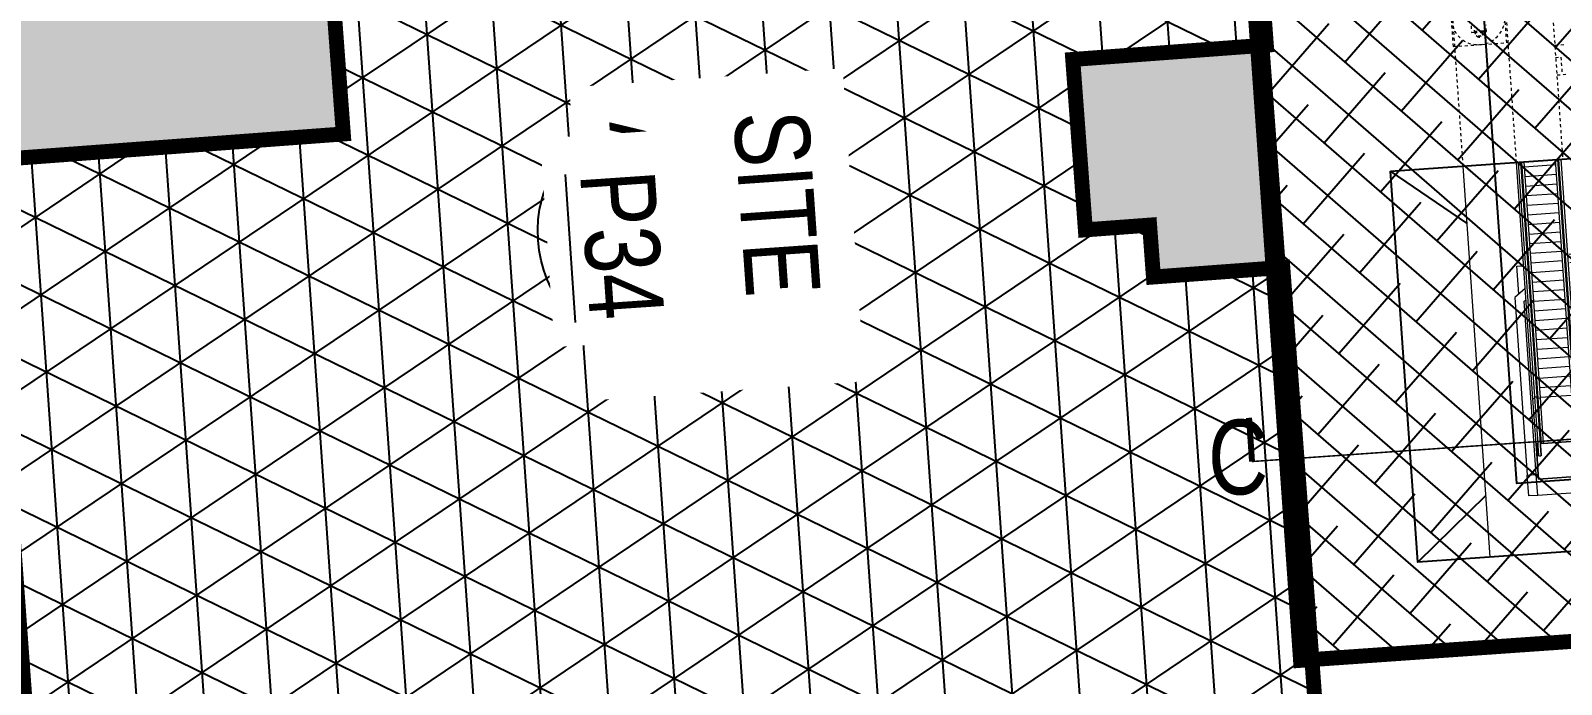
# Model space of a CAD drawing. Header units: millimetres. Extents: x 50357 to 985146, y 723188 to 1803594.
# Drawn here: x 832187.6 to 832238.8, y 818111.9 to 818133.7 of the extents above; entities that cross this region are included whole.
import ezdxf
from ezdxf.xclip import XClip

# ---------------------------------------------------------------- set-up
doc = ezdxf.new("R2010")
doc.units = ezdxf.units.MM
doc.header["$LTSCALE"] = 3
doc.header["$MEASUREMENT"] = 0
for name, pattern in [('DASHED', [19.05, 12.7, -6.35]), ('DASHED2', [0.375, 0.25, -0.125]), ('DIVIDE', [1.25, 0.5, -0.25, 0, -0.25, 0, -0.25]), ('Grid Line', [22.225, 12.7, -3.175, 3.175, -3.175])]:
    doc.linetypes.add(name, pattern=pattern)
for name, color, linetype in [('-Section line', 7, 'Continuous'), ('00-TITLEBOX', 7, 'Continuous'), ('00_Xref', 7, 'Continuous'), ('LWK-STEPS', 8, 'Continuous'), ('UAJ-00XREF', 7, 'Continuous')]:
    doc.layers.add(name, color=color, linetype=linetype)
for name, color, linetype, lineweight, true_color in [('A-GENM', 7, 'Continuous', 13, 0x6e6e6e), ('A-WALL', 7, 'Continuous', 13, 0x6e6e6e), ('S-BEAM', 7, 'Continuous', 13, 0x6e6e6e)]:
    doc.layers.add(name, color=color, linetype=linetype, lineweight=lineweight, true_color=true_color)
doc.layers.add('OUTLINE_P00', color=7, linetype='DASHED', true_color=0xf5f500)
doc.styles.add('Style-Arial', font='arial.ttf', dxfattribs={"width": 0.8, "height": 5})

# ---------------------------------------------------------------- blocks, each defined once
blk = doc.blocks.new('x-baseplan')
blk.add_lwpolyline([(834550.55, 818213.81), (834557.171, 818119.106), (834549.739, 818118.586), (834547.98, 818143.75), (834547.581, 818143.722), (834547.541, 818144.296), (834539.964, 818143.766), (834540.021, 818142.96), (834532.454, 818142.451), (834523.973, 818144.32), (834526.254, 818154.672), (834539.411, 818151.675), (834539.646, 818148.322), (834547.222, 818148.851), (834547.183, 818149.408), (834547.582, 818149.436), (834542.996, 818215.041), (834543.221, 818215.057), (834550.326, 818213.794), (834550.55, 818213.81)])
blk = doc.blocks.new('MASS CONRETE - MASS CONRETE-3280017-STAIRCASE - GA PLAN')
at = {"layer": 'A-WALL'}
for p, q in [((-57412, 257), (-57412, -43)), ((-51447, 257), (-57412, 257)), ((-51178, -108), (-51447, 257)), ((-57412, -43), (-51599, -43)), ((-51599, -43), (-51551, -108)), ((-50412, -1658), (-50412, -1963)), ((-50137, -1963), (-50137, -1658)), ((-50412, -4203), (-50412, -4508)), ((-50137, -4508), (-50137, -4203)), ((-51599, -6123), (-57412, -6123)), ((-57412, -6123), (-57412, -6423)), ((-51551, -6058), (-51599, -6123)), ((-51447, -6423), (-51178, -6058)), ((-57412, -6423), (-51447, -6423))]:
    blk.add_line(p, q, dxfattribs=at)
blk = doc.blocks.new('DGSG')
at = {"layer": 'S-BEAM', "linetype": 'DASHED2', "ltscale": 5}
h = blk.add_hatch(dxfattribs=at)
h.set_pattern_fill('FP_13', color=256, style=0, pattern_type=2)
h.set_pattern_definition([(45, (117245.55, -4e-07), (-251.4472, 251.4472), []), (45, (117245.55, 381), (-251.4472, 251.4472), [])])
h.paths.add_polyline_path([(74781, 685), (74781, 702), (74728, 715), (74692, 728), (74656, 749), (74628, 772), (74608, 800), (74599, 827), (74599, 858), (74609, 884), (74631, 913), (74656, 935), (74695, 956), (74742, 973), (74781, 982), (74780, 998), (74728, 987), (74679, 969), (74638, 947), (74605, 920), (74582, 890), (74571, 856), (74571, 824), (74582, 793), (74609, 760), (74638, 736), (74679, 714), (74734, 695), (74781, 685)], flags=0)
at = {"layer": 'A-GENM'}
for p, q in [((59674, -108), (60854, -108)), ((59674, -1658), (59674, -108)), ((59674, -108), (59674, -1658)), ((60854, -108), (59674, -108)), ((60449, -178), (60449, -238)), ((60854, -108), (62377, -108)), ((60854, -163), (60854, -108)), ((62432, -163), (60854, -163)), ((60854, -288), (60854, -253)), ((60854, -253), (62432, -253)), ((60854, -351), (60854, -288)), ((60854, -288), (62377, -288)), ((60854, -351), (60854, -1415)), ((62390, -351), (60854, -351)), ((60854, -1415), (60854, -351)), ((62377, -108), (70300, -108)), ((62377, -108), (62377, -163)), ((62377, -253), (62377, -288)), ((62377, -288), (70300, -288)), ((62377, -288), (62390, -351)), ((70300, -351), (62390, -351)), ((62394, -1415), (62394, -351)), ((62428, -178), (62428, -238)), ((70300, -163), (62432, -163)), ((62432, -253), (70300, -253)), ((62716, -1415), (62716, -351)), ((63038, -1415), (63038, -351)), ((63360, -1415), (63360, -351)), ((63682, -1415), (63682, -351)), ((64004, -1415), (64004, -351)), ((64327, -1415), (64327, -351)), ((64649, -1415), (64649, -351)), ((64971, -1415), (64971, -351)), ((65293, -1415), (65293, -351)), ((65615, -1415), (65615, -351)), ((65937, -1415), (65937, -351)), ((66260, -1415), (66260, -351)), ((66582, -1415), (66582, -351)), ((66904, -1415), (66904, -351)), ((67226, -1415), (67226, -351)), ((67548, -1415), (67548, -351)), ((67870, -1415), (67870, -351)), ((68193, -1415), (68193, -351)), ((68515, -1415), (68515, -351)), ((68837, -1415), (68837, -351)), ((69159, -1415), (69159, -351)), ((69481, -1415), (69481, -351)), ((69803, -1415), (69803, -351)), ((70126, -1415), (70126, -351)), ((70301, -1478), (62377, -1478)), ((62390, -1415), (70301, -1415)), ((70301, -1513), (62432, -1513)), ((62432, -1603), (70301, -1603))]:
    blk.add_line(p, q, dxfattribs=at)
at = {"layer": 'A-GENM', "flags": 128}
for points in [[(60449, -178), (60449, -178), (60449, -177), (60449, -177), (60449, -176), (60449, -175), (60449, -175), (60449, -174), (60449, -174), (60449, -173), (60450, -173), (60450, -172), (60450, -171), (60450, -171), (60451, -170), (60451, -170), (60451, -169), (60452, -169), (60452, -168), (60453, -168), (60453, -168), (60453, -167), (60454, -167), (60454, -166), (60455, -166), (60455, -166), (60456, -165), (60456, -165), (60457, -165), (60458, -165), (60458, -164), (60459, -164), (60459, -164), (60460, -164), (60460, -164), (60461, -164), (60462, -164), (60462, -163), (60463, -163), (60463, -163), (60464, -163)], [(60464, -253), (60463, -253), (60462, -253), (60462, -253), (60461, -253), (60461, -253), (60460, -253), (60459, -253), (60459, -253), (60458, -252), (60458, -252), (60457, -252), (60457, -252), (60456, -251), (60456, -251), (60455, -251), (60455, -250), (60454, -250), (60454, -250), (60453, -249), (60453, -249), (60452, -248), (60452, -248), (60452, -247), (60451, -247), (60451, -246), (60451, -246), (60450, -245), (60450, -245), (60450, -244), (60450, -244), (60449, -243), (60449, -243), (60449, -242), (60449, -242), (60449, -241), (60449, -240), (60449, -240), (60449, -239), (60449, -239), (60449, -238)], [(60854, -163), (60838, -163), (60822, -163), (60807, -163), (60791, -163), (60776, -163), (60761, -163), (60746, -163), (60731, -163), (60716, -163), (60702, -163), (60687, -163), (60673, -163), (60660, -163), (60646, -163), (60633, -163), (60621, -163), (60608, -163), (60596, -163), (60585, -163), (60574, -163), (60563, -163), (60553, -163), (60543, -163), (60534, -163), (60525, -163), (60517, -163), (60510, -163), (60502, -163), (60496, -163), (60490, -163), (60485, -163), (60480, -163), (60476, -163), (60472, -163), (60469, -163), (60467, -163), (60465, -163), (60464, -163), (60464, -163), (60464, -163)], [(60464, -163), (60464, -163), (60465, -163), (60466, -163), (60468, -163), (60471, -163), (60475, -163), (60479, -163), (60483, -163), (60489, -163), (60494, -163), (60501, -163), (60508, -163), (60515, -163), (60523, -163), (60532, -163), (60541, -163), (60550, -163), (60560, -163), (60571, -163), (60582, -163), (60593, -163), (60605, -163), (60617, -163), (60630, -163), (60643, -163), (60656, -163), (60670, -163), (60684, -163), (60698, -163), (60712, -163), (60727, -163), (60742, -163), (60757, -163), (60772, -163), (60787, -163), (60803, -163), (60818, -163), (60834, -163), (60849, -163), (60854, -163)], [(60854, -253), (60838, -253), (60822, -253), (60807, -253), (60791, -253), (60776, -253), (60761, -253), (60746, -253), (60731, -253), (60716, -253), (60702, -253), (60687, -253), (60673, -253), (60660, -253), (60646, -253), (60633, -253), (60621, -253), (60608, -253), (60596, -253), (60585, -253), (60574, -253), (60563, -253), (60553, -253), (60543, -253), (60534, -253), (60525, -253), (60517, -253), (60510, -253), (60502, -253), (60496, -253), (60490, -253), (60485, -253), (60480, -253), (60476, -253), (60472, -253), (60469, -253), (60467, -253), (60465, -253), (60464, -253), (60464, -253), (60464, -253)], [(60464, -253), (60464, -253), (60465, -253), (60466, -253), (60468, -253), (60471, -253), (60475, -253), (60479, -253), (60483, -253), (60489, -253), (60494, -253), (60501, -253), (60508, -253), (60515, -253), (60523, -253), (60532, -253), (60541, -253), (60550, -253), (60560, -253), (60571, -253), (60582, -253), (60593, -253), (60605, -253), (60617, -253), (60630, -253), (60643, -253), (60656, -253), (60670, -253), (60684, -253), (60698, -253), (60712, -253), (60727, -253), (60742, -253), (60757, -253), (60772, -253), (60787, -253), (60803, -253), (60818, -253), (60834, -253), (60849, -253), (60854, -253)]]:
    blk.add_lwpolyline(points, dxfattribs=at)
at = {"layer": 'A-GENM'}
blk.add_open_spline([(62432, -163), (62431, -163), (62430, -164), (62430, -165), (62429, -168), (62428, -171), (62428, -174), (62428, -177), (62428, -178)], degree=3, dxfattribs=at)
blk.add_open_spline([(62428, -238), (62428, -241), (62428, -245), (62429, -249), (62430, -252), (62430, -253), (62431, -253), (62432, -253)], degree=3, knots=[0, 0, 0, 0, 0.1666667, 0.25, 0.3333333, 0.4166667, 0.5, 0.5, 0.5, 0.5], dxfattribs=at)
at = {"layer": 'S-BEAM'}
for p, q in [((70300, 1692), (57180, 1692)), ((59134, -43), (59134, 257)), ((59134, 257), (59834, 257)), ((59834, 257), (59834, -43)), ((65902, 117), (66833, 117)), ((66833, 117), (66833, -108)), ((59134, -1783), (59134, -43)), ((59134, -43), (59834, -43)), ((59834, -43), (59834, -108))]:
    blk.add_line(p, q, dxfattribs=at)
at = {"layer": 'S-BEAM', "linetype": 'DASHED2', "ltscale": 5}
for p, q in [((78204, 1692), (70300, 1692)), ((75219, 1742), (74319, 1742)), ((74319, 1742), (74319, -58)), ((74969, 1092), (74744, 1092)), ((74744, 1092), (74744, 990)), ((74744, 693), (74744, 592)), ((74744, 592), (74969, 592)), ((74781, 998), (74781, 685)), ((74781, 982), (74781, 998)), ((70300, -108), (78284, -108)), ((74319, -58), (76819, -58)), ((77280, -1658), (70301, -1658)), ((73118, -1963), (73118, -1658)), ((73718, -1833), (73118, -1833)), ((73718, -1658), (73718, -1833)), ((74113, -1963), (74113, -1658)), ((74119, -1963), (74119, -1658))]:
    blk.add_line(p, q, dxfattribs=at)
at = {"layer": 'S-BEAM', "linetype": 'DASHED2', "ltscale": 5, "flags": 128}
for points in [[(74781, 998), (74728, 987), (74679, 969), (74638, 947), (74605, 920), (74582, 890), (74571, 858), (74571, 825), (74582, 793), (74605, 763), (74638, 736), (74679, 714), (74728, 696), (74781, 685)], [(74781, 702), (74734, 712), (74692, 728), (74656, 749), (74628, 772), (74609, 799), (74599, 827), (74599, 856), (74609, 884), (74628, 911), (74656, 935), (74692, 955), (74734, 971), (74781, 982)], [(74812, 1002), (74796, 1000), (74781, 998)]]:
    blk.add_lwpolyline(points, dxfattribs=at)
at = {"layer": 'S-BEAM', "linetype": 'DASHED2', "ltscale": 5}
blk.add_arc((75219, 842), 900, 90.0001, 270.0031, dxfattribs=at)
blk.add_ellipse((74805, 842), major_axis=(0, 146), ratio=0.56928, start_param=0.287881, end_param=2.853711, dxfattribs=at)
at = {"layer": 'A-WALL'}
blk.add_blockref('MASS CONRETE - MASS CONRETE-3280017-STAIRCASE - GA PLAN', (117246, 0), dxfattribs=at)
blk = doc.blocks.new('3A35X-MAGP-P-LD-00-0')
at = {"layer": 'LWK-STEPS', "ltscale": 0.5}
blk.add_lwpolyline([(834545522, 818129042), (834559882, 818130051), (834560797, 818116963), (834546444, 818115955), (834545522, 818129042)], dxfattribs=at)
at = {"layer": 'LWK-STEPS', "ltscale": 0.5, "elevation": 0}
for points in [[(834548075, 818127308), (834545525, 818129040)], [(834548712, 818118193), (834546444, 818115955)]]:
    blk.add_lwpolyline(points, dxfattribs=at)
at = {"rotation": 93.99390107362781}
blk.add_blockref('DGSG', (834554526, 818059201, 0), dxfattribs=at)

msp = doc.modelspace()

# ---------------------------------------------------------------- hatches: boundary and pattern name
h = msp.add_hatch()
h.set_pattern_fill('NET3', color=256, scale=18)
h.set_pattern_definition([(273.99891, (834525.5252, 818208.8837), (2.244522, 0.1569093), []), (333.99891, (834525.5252, 818208.8837), (0.9863736, 2.0222678), []), (33.99891, (834525.5252, 818208.8837), (-1.2581485, 1.8653585), [])])
edge = h.paths.add_edge_path()
edge.add_arc((832246.0451, 818268.9728), 117.4715, 237.761019, 253.81498)
edge.add_line((832213.3011, 818156.1571), (832213.1253, 818155.3418))
edge.add_line((832213.1253, 818155.3418), (832213.9663, 818155.2143))
edge.add_line((832213.9663, 818155.2143), (832211.5657, 818144.3196))
edge.add_line((832211.5657, 818144.3196), (832220.0467, 818142.4509))
edge.add_line((832220.0467, 818142.4509), (832227.8682, 818142.9709))
edge.add_line((832227.8682, 818142.9709), (832228.1955, 818143.4369))
edge.add_line((832228.1955, 818143.4369), (832228.9489, 818133.2615))
edge.add_line((832228.9489, 818133.2615), (832222.4697, 818132.7812))
edge.add_line((832222.4697, 818132.7812), (832222.8925, 818127.0768))
edge.add_line((832222.8925, 818127.0768), (832225.0417, 818127.2361))
edge.add_line((832225.0417, 818127.2361), (832225.1705, 818125.4987))
edge.add_line((832225.1705, 818125.4987), (832229.4999, 818125.8197))
edge.add_line((832229.4999, 818125.8197), (832230.9488, 818106.2519))
edge.add_line((832230.9488, 818106.2519), (832188, 818103.0685))
edge.add_line((832188, 818103.0685), (832186.0985, 818129.4005))
edge.add_line((832186.0985, 818129.4005), (832198.0579, 818130.2871))
edge.add_line((832198.0579, 818130.2871), (832197.5912, 818136.5839))
edge.add_line((832197.5912, 818136.5839), (832185.6378, 818135.6978))
edge.add_line((832185.6378, 818135.6978), (832185.2447, 818141.0009))
edge.add_line((832185.2447, 818141.0009), (832185.4958, 818141.0194))
edge.add_line((832185.4958, 818141.0194), (832183.3797, 818169.6118))
h = msp.add_hatch()
h.set_pattern_fill('ANSI38', color=256, scale=10)
h.set_pattern_definition([(318.99891, (834525.5252, 818208.8837), (0.82009176, 0.94337135), []), (48.99891, (834525.5252, 818208.8837), (0.69681216, 2.70683446), [3.125, -1.875])])
h.paths.add_polyline_path([(832235.3209, 818137.2338), (832228.4099, 818136.7506), (832230.0936, 818112.666), (832252.7544, 818114.2501), (832251.0707, 818138.3348), (832246.9592, 818138.0474), (832246.9531, 818137.9923), (832241.3355, 818137.52), (832241.4762, 818136.5794), (832238.1775, 818136.4553), (832238.0107, 818137.3359)])
h = msp.add_hatch(color=8)
h.dxf.hatch_style = 1
h.paths.add_polyline_path([(832186.0931, 818129.5006), (832197.9522, 818130.3798), (832197.5003, 818136.4757), (832185.6474, 818135.597)])
h = msp.add_hatch(color=8)
h.dxf.hatch_style = 1
h.paths.add_polyline_path([(832229.4946, 818125.9197), (832225.2656, 818125.6062), (832225.1368, 818127.3437), (832222.9876, 818127.1844), (832222.5796, 818132.6878), (832228.9584, 818133.1608)])

# ---------------------------------------------------------------- linework, layer by layer
at = {"linetype": 'DASHED', "ltscale": 3, "const_width": 0.5}
msp.add_lwpolyline([(832248.1055, 818159.6818), (832236.5234, 818161.4774), (832232.5477, 818162.284), (832226.5394, 818163.4835), (832230.0936, 818112.666)], dxfattribs=at)
msp.add_lwpolyline([(832228.0365, 818142.0922), (832230.0936, 818112.666), (832252.7544, 818114.2501), (832249.608, 818159.2601), (832248.1055, 818159.6818, -0.0029505), (832236.5234, 818161.4774), (832226.5394, 818163.4835)], format="xyb", dxfattribs=at)
at = {"layer": 'OUTLINE_P00', "linetype": 'DASHED', "ltscale": 3, "const_width": 0.2014}
for points in [[(832186.091, 818129.5009), (832197.95, 818130.3801), (832197.4982, 818136.476), (832185.6453, 818135.5974)], [(832229.4925, 818125.9201), (832225.2634, 818125.6066), (832225.1347, 818127.344), (832222.9855, 818127.1847), (832222.5775, 818132.6882), (832228.9563, 818133.1611)]]:
    msp.add_lwpolyline(points, close=True, dxfattribs=at)

# ---------------------------------------------------------------- block references
at = {"layer": '00_Xref'}
ref = msp.add_blockref('x-baseplan', (-2312.4073, 0), dxfattribs=at)
XClip(ref).set_block_clipping_path([(834202.4041511728, 818417.7787976695), (834906.6320897909, 818467.0097314055), (834956.0121295976, 817760.6488927432), (834251.7841909796, 817711.4179590071)])

# ---------------------------------------------------------------- next in the draw order: block references
at = {"layer": 'UAJ-00XREF', "ltscale": 0.5, "xscale": 0.0009999999999999998, "yscale": 0.0009999999999999998, "zscale": 0.0009999999999999998, "rotation": 359.9752874263863}
msp.add_blockref('3A35X-MAGP-P-LD-00-0', (-2665.2105, 360.0263, -0.0001), dxfattribs=at)

# ---------------------------------------------------------------- next in the draw order: linework, layer by layer
at = {"layer": '-Section line', "ltscale": 2, "const_width": 0.2, "flags": 128}
msp.add_lwpolyline([(832228.3706, 818120.7852), (832228.4691, 818119.3215)], dxfattribs=at)
at = {"layer": '-Section line', "linetype": 'Grid Line', "ltscale": 2, "const_width": 0.05, "flags": 128}
msp.add_lwpolyline([(832228.4691, 818119.3215), (832254.3597, 818121.1313)], dxfattribs=at)
msp.add_ellipse((832207.3254, 818126.9217), major_axis=(0.2331, -3.4178), ratio=0.8049712)
at = {"layer": '00-TITLEBOX', "color": 96, "linetype": 'DIVIDE', "ltscale": 100, "const_width": 0.5}
msp.add_lwpolyline([(832183.3797, 818169.6118, 0.0701634), (832213.3011, 818156.1571), (832213.1253, 818155.3418), (832227.2219, 818152.1892), (832227.8724, 818143.4138), (832228.1955, 818143.4369), (832228.9489, 818133.2615), (832222.4697, 818132.7812), (832222.8925, 818127.0768), (832225.0417, 818127.2361), (832225.1705, 818125.4987), (832229.4999, 818125.8197), (832230.9488, 818106.2519), (832188, 818103.0685), (832186.0985, 818129.4005), (832198.0579, 818130.2871), (832197.5912, 818136.5839), (832185.6378, 818135.6978), (832185.2447, 818141.0009), (832185.4958, 818141.0194), (832183.3797, 818169.6118)], format="xyb", dxfattribs=at)

# ---------------------------------------------------------------- next in the draw order: texts
at = {"layer": '-Section line', "linetype": 'Continuous', "lineweight": 13, "insert": (832226.9947, 818120.7216), "char_height": 2.5, "width": 2.34967, "attachment_point": 1, "style": 'Style-Arial'}
msp.add_mtext('C', dxfattribs=at)

# ---------------------------------------------------------------- next in the draw order: texts
at = {"layer": '-Section line', "insert": (832213.607, 818131.1517), "char_height": 2.5, "width": 8.00195, "attachment_point": 1, "rotation": 273.99891, "style": 'Style-Arial', "bg_fill": 3, "box_fill_scale": 1.5, "bg_fill_color": 256, "bg_fill_transparency": 0}
msp.add_mtext('SITE A', dxfattribs=at)

# ---------------------------------------------------------------- next in the draw order: texts
at = {"layer": '-Section line', "insert": (832208.4722, 818129.1381), "char_height": 2.5, "width": 4.496587, "attachment_point": 1, "rotation": 273.90089, "style": 'Style-Arial', "bg_fill": 3, "box_fill_scale": 1.5, "bg_fill_color": 256, "bg_fill_transparency": 0}
msp.add_mtext('{\\LP34}', dxfattribs=at)

doc.saveas('drawing.dxf')
